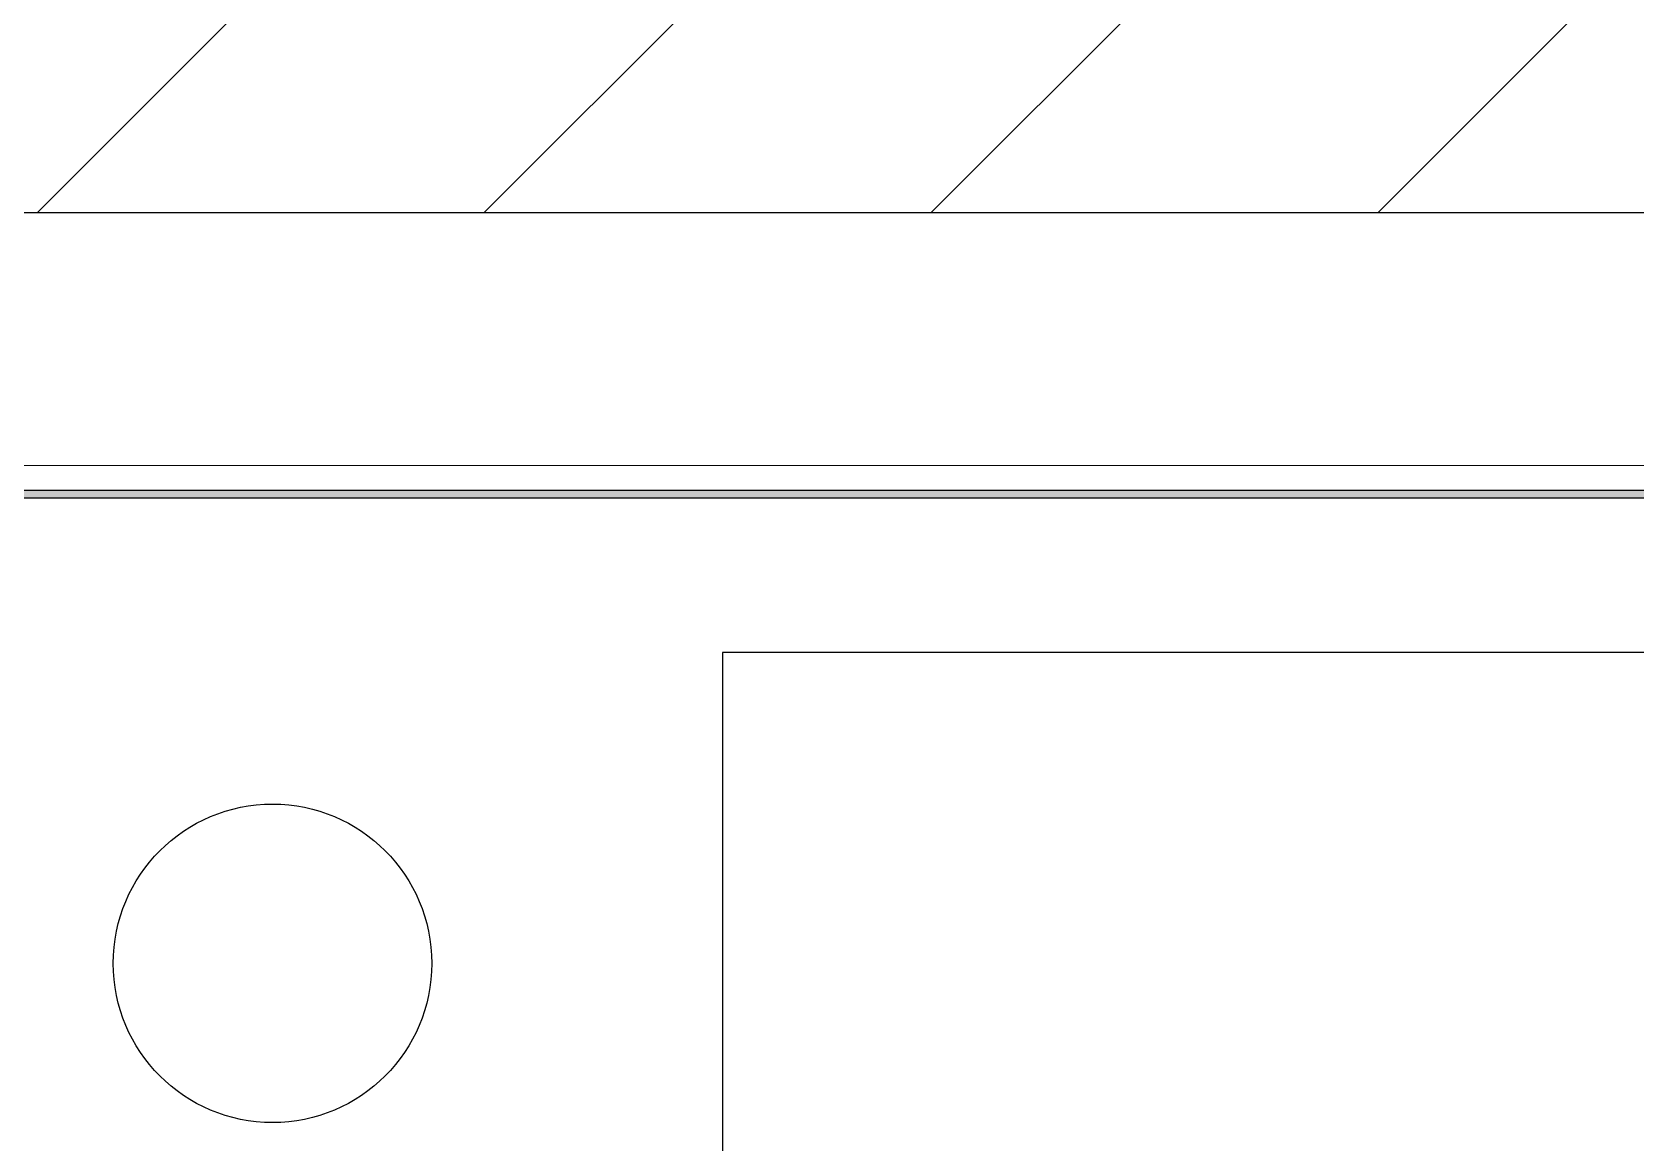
# Model space of a CAD drawing. Header units: millimetres. Extents: x -406921 to -172782, y -22195 to 7119.
# Drawn here: x -179700 to -179382.8, y -14530.1 to -14310.4 of the extents above; entities that cross this region are included whole.
import ezdxf

# ---------------------------------------------------------------- set-up
doc = ezdxf.new("R2010")
doc.units = ezdxf.units.MM
doc.header["$MEASUREMENT"] = 0
doc.layers.get('0').update_dxf_attribs({"lineweight": 25})
doc.layers.add('D', color=3, linetype='Continuous', lineweight=13)

msp = doc.modelspace()

# ---------------------------------------------------------------- hatches: boundary and pattern name
h = msp.add_hatch(color=256)
h.paths.add_polyline_path([(-180014.453, -14609.572), (-179277.453, -14609.572), (-179277.453, -14402.572), (-180014.453, -14402.572)], flags=16)
h.paths.add_polyline_path([(-180015.953, -14611.072), (-179275.953, -14611.072), (-179275.953, -14401.072), (-180015.953, -14401.072)])
at = {"layer": 'D'}
h = msp.add_hatch(dxfattribs=at)
h.set_pattern_fill('ANSI31', color=256, scale=500, style=0)
h.set_pattern_definition([(45, (37616.9, 4272.78), (-44.194174, 44.194174), [])])
h.paths.add_polyline_path([(-179245.953, -14346.072), (-179245.953, -14976.072), (-179245.953, -15406.072), (-179245.953, -16026.072), (-179270.953, -16026.072), (-179270.953, -16036.072), (-179285.561, -16036.072), (-179285.561, -16044.072), (-179251.453, -16044.072), (-179251.453, -16047.072), (-179095.953, -16047.072), (-179095.953, -14260.138), (-178445.953, -14260.138), (-178445.953, -13347.072), (-180845.953, -13347.072), (-180845.953, -14260.138), (-180195.953, -14260.138), (-180195.953, -16047.072), (-180045.453, -16047.072), (-180045.453, -16044.072), (-180011.346, -16044.072), (-180011.346, -16036.072), (-180020.953, -16036.072), (-180020.953, -16026.072), (-180045.953, -16026.072), (-180045.953, -15406.072), (-180045.953, -14976.072), (-180045.953, -14346.072)])

# ---------------------------------------------------------------- linework, layer by layer
msp.add_line((-180045.953, -14346.072), (-179245.953, -14346.072))
at = {"lineweight": 5}
msp.add_lwpolyline([(-180020.953, -14616.072), (-179270.953, -14616.072), (-179270.953, -14396.072), (-180020.953, -14396.072), (-180020.953, -14616.072)], close=True, dxfattribs=at)
for points in [[(-180015.953, -14611.072), (-179275.953, -14611.072), (-179275.953, -14401.072), (-180015.953, -14401.072)], [(-180014.453, -14609.572), (-179277.453, -14609.572), (-179277.453, -14402.572), (-180014.453, -14402.572)], [(-179563.453, -14579.072), (-179377.453, -14579.072), (-179377.453, -14433.072), (-179563.453, -14433.072)]]:
    msp.add_lwpolyline(points, close=True)
msp.add_circle((-179652.453, -14494.572), 31.5)

doc.saveas('drawing.dxf')
